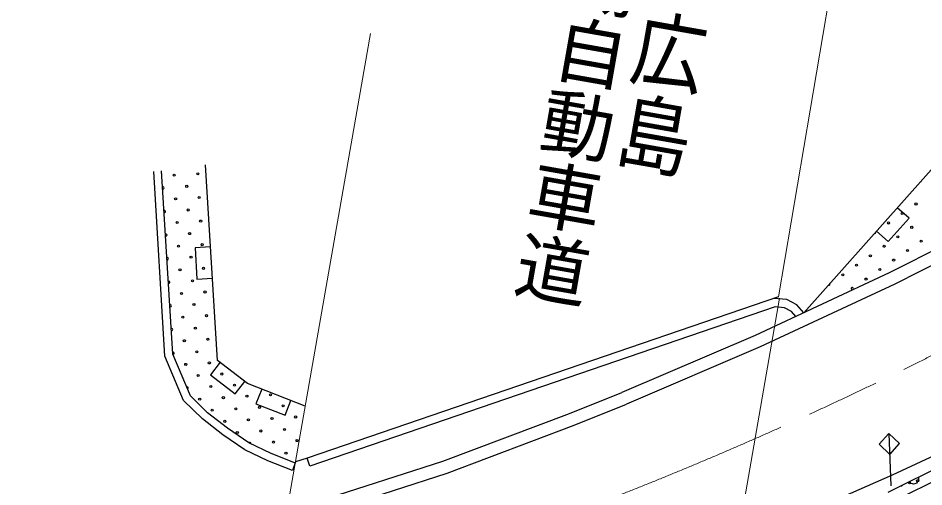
# Model space of a CAD drawing. Units: millimetres, scale not verified. Extents: x 38761 to 678769, y 20240 to 380245.
# Drawn here: x 315080 to 358389, y 280711 to 303098 of the extents above; entities that cross this region are included whole.
import ezdxf
from ezdxf.enums import TextEntityAlignment as Align

# ---------------------------------------------------------------- set-up
doc = ezdxf.new("R2010")
doc.units = ezdxf.units.MM
doc.header["$LTSCALE"] = 1000.01
doc.linetypes.add('CHAIN', pattern=[18.5, 12, -1.5, 3.5, -1.5])
for name, color, linetype, lineweight in [('M-BGD', 7, 'Continuous', 25), ('M-BMK', 2, 'CHAIN', 13), ('M-STR-STR2', 171, 'Continuous', 13)]:
    doc.layers.add(name, color=color, linetype=linetype, lineweight=lineweight)
doc.styles.add('@ＭＳ ゴシック', font='')
doc.styles.get('@ＭＳ ゴシック').set_extended_font_data('@MS Gothic')

msp = doc.modelspace()

# ---------------------------------------------------------------- linework, layer by layer
at = {"layer": 'M-BGD'}
for p, q in [((352645, 289024), (360595, 297939)), ((322478, 287042), (321942, 295803)), ((324618, 286752), (324047, 296088)), ((322103, 286954), (321563, 295780)), ((357679, 293542), (357119, 294041)), ((356681, 292422), (357679, 293542)), ((356121, 292922), (356681, 292422)), ((361055, 293121), (356733, 290929)), ((361331, 292588), (356996, 290389)), ((324287, 292169), (323538, 292123)), ((323538, 292123), (323629, 290626)), ((323629, 290626), (324378, 290672)), ((356733, 290929), (350317, 287939)), ((356996, 290389), (350561, 287391)), ((351439, 289781), (328895, 282081)), ((351834, 289662), (351221, 289707)), ((352316, 289403), (351834, 289662)), ((352645, 289024), (352316, 289403)), ((351273, 289302), (329024, 281702)), ((351720, 289269), (351273, 289302)), ((352062, 289085), (351720, 289269)), ((352268, 288848), (352062, 289085)), ((350317, 287939), (343940, 285211)), ((350561, 287391), (344176, 284660)), ((322996, 284834), (322103, 286954)), ((323317, 285052), (322478, 287042)), ((326042, 285647), (324618, 286752)), ((324737, 286659), (324277, 286067)), ((324277, 286067), (325462, 285147)), ((325462, 285147), (325922, 285740)), ((328809, 284562), (326042, 285647)), ((324141, 284245), (323317, 285052)), ((326727, 285378), (326454, 284680)), ((341452, 284219), (343954, 285217)), ((323891, 283958), (322996, 284834)), ((326454, 284680), (327850, 284132)), ((327850, 284132), (328124, 284830)), ((341669, 283659), (344176, 284660)), ((325091, 283508), (324141, 284245)), ((335390, 281931), (341452, 284219)), ((324868, 283201), (323891, 283958)), ((356893, 281287), (362556, 283928)), ((326110, 282815), (325091, 283508)), ((335588, 281365), (341669, 283659)), ((356721, 283260), (356257, 282756)), ((362690, 283439), (356668, 280448)), ((357219, 282790), (356721, 283260)), ((356721, 283260), (356808, 280761)), ((325919, 282486), (324868, 283201)), ((327176, 282298), (326110, 282815)), ((363024, 283047), (356894, 280003)), ((327023, 281949), (325919, 282486)), ((356257, 282756), (356756, 282261)), ((356756, 282261), (357219, 282790)), ((328203, 281487), (327023, 281949)), ((328341, 281840), (327176, 282298)), ((328895, 282081), (328343, 281899)), ((329024, 281702), (328895, 282081)), ((328343, 281899), (328203, 281487)), ((329450, 280021), (335390, 281931)), ((329619, 279445), (335588, 281365)), ((351462, 278912), (356893, 281287)), ((358126, 281173), (358134, 281112)), ((358134, 281112), (358129, 281055)), ((357721, 280907), (357678, 280950)), ((357769, 280877), (357721, 280907)), ((357837, 280849), (357769, 280877)), ((357900, 280847), (357837, 280849)), ((357960, 280857), (357900, 280847)), ((358030, 280892), (357960, 280857)), ((358075, 280933), (358030, 280892)), ((358110, 280985), (358075, 280933)), ((358129, 281055), (358110, 280985))]:
    msp.add_line(p, q, dxfattribs=at)
for centre in [(322543, 295596), (323672, 295665), (323142, 295065), (322612, 294466), (323741, 294535), (358013, 294221), (323211, 293936), (357354, 293768), (322681, 293337), (323810, 293406), (356695, 293314), (323280, 292807), (357808, 293108), (357148, 292655), (358261, 292449), (322750, 292208), (323879, 292277), (356489, 292202), (357602, 291996), (323349, 291678), (355830, 291748), (356943, 291543), (322819, 291079), (323948, 291148), (355171, 291295), (356284, 291089), (354512, 290842), (355624, 290636), (323418, 290548), (322888, 289949), (324017, 290018), (323487, 289419), (322957, 288820), (324086, 288889), (323556, 288290), (323026, 287691), (324155, 287760), (323625, 287161), (323095, 286561), (324224, 286630), (323694, 286031), (324823, 286100), (324293, 285501), (325423, 285570), (324893, 284971), (326022, 285040), (327151, 285109), (323763, 284902), (326621, 284510), (327750, 284579), (324362, 284372), (325492, 284441), (324962, 283842), (326091, 283911), (327220, 283980), (328349, 284049), (325561, 283312), (326690, 283381), (327819, 283450), (327289, 282851), (328418, 282920), (327888, 282320), (357703, 280904), (358091, 281004)]:
    msp.add_circle(centre, 49.8, dxfattribs=at)
for centre, start, end in [((322013, 294996), 248.6162, 118.379), ((358219, 295334), 280.3974, 356.15), ((322082, 293867), 248.6169, 118.3782), ((322151, 292738), 248.6178, 118.3773), ((356036, 292861), 255.6055, 20.9419), ((322220, 291609), 248.6187, 118.3765), ((322289, 290480), 248.6195, 118.3757), ((353853, 290388), 235.6824, 40.865), ((354965, 290182), 355.6594, 236.2916), ((322358, 289350), 248.6203, 118.3748), ((322427, 288221), 248.6212, 118.374), ((322496, 287092), 248.622, 118.3731), ((323164, 285432), 284.8779, 120.8297), ((326160, 282782), 352.0001, 143.3727), ((357316, 280805), 244.7114, 348.1167)]:
    msp.add_arc(centre, 49.8, start, end, dxfattribs=at)
at = {"layer": 'M-BMK'}
msp.add_arc((277978, 447840), 180002, 272.63983, 320.20264, dxfattribs=at)
at = {"layer": 'M-STR-STR2'}
for p, q in [((351439, 289781), (354388, 307188)), ((326760, 272847), (331924, 302367)), ((351478, 289724), (347715, 268082))]:
    msp.add_line(p, q, dxfattribs=at)

# ---------------------------------------------------------------- texts
at = {"layer": 'M-STR-STR2', "style": '@ＭＳ ゴシック'}
msp.add_text('山陽自動車道', height=2566, rotation=260, dxfattribs=at).set_placement((341926, 310430), align=Align.BOTTOM_LEFT)
at = {"layer": 'M-STR-STR2', "style": '@ＭＳ ゴシック', "width": 1.15}
msp.add_text('至 広島', height=2566, rotation=260, dxfattribs=at).set_placement((345563, 309795), align=Align.BOTTOM_LEFT)

doc.saveas('drawing.dxf')
